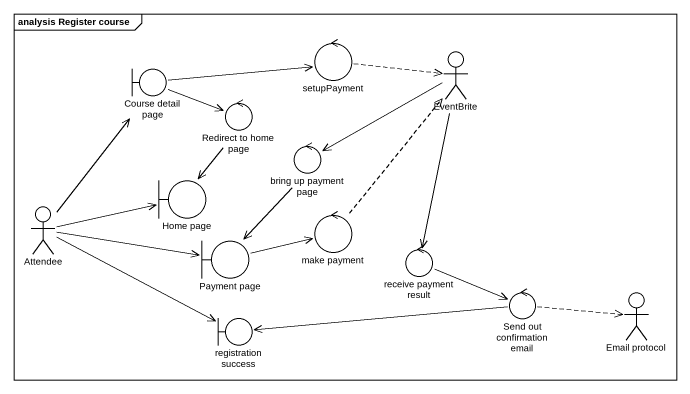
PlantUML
@startuml
mainframe analysis Register course
control setupPayment
actor EventBrite
boundary "Course detail page" as Course_detail_page
control "Redirect to home page" as Redirect_to_home_page
boundary "Home page" as Home_page
control "bring up payment page" as bring_up_payment_page
actor Attendee
control "make payment" as make_payment
boundary "Payment page" as Payment_page
control "receive payment result" as receive_payment_result
control "Send out confirmation email" as Send_out_confirmation_email
actor "Email protocol" as Email_protocol
boundary "registration success" as registration_success
setupPayment .right.> EventBrite
EventBrite --> bring_up_payment_page
EventBrite --> receive_payment_result
Course_detail_page -right-> setupPayment
Course_detail_page -right-> Redirect_to_home_page
Redirect_to_home_page --> Home_page
bring_up_payment_page --> Payment_page
Attendee -up-> Course_detail_page
Attendee -right-> Home_page
Attendee -right-> Payment_page
Attendee -right-> registration_success
make_payment .up.> EventBrite
Payment_page -right-> make_payment
receive_payment_result -right-> Send_out_confirmation_email
Send_out_confirmation_email .right.> Email_protocol
Send_out_confirmation_email -left-> registration_success
@enduml
